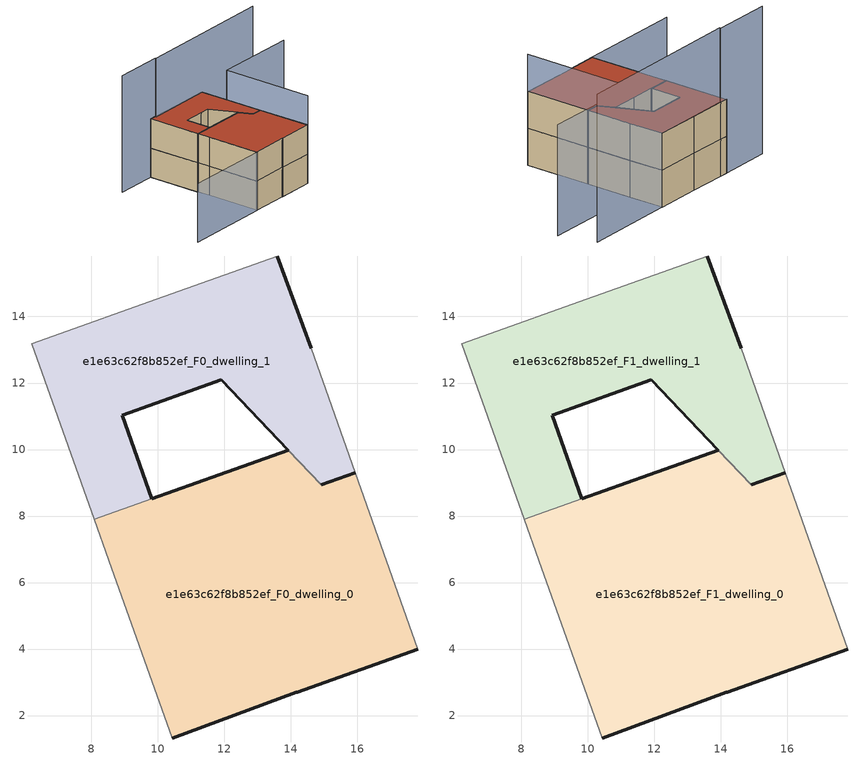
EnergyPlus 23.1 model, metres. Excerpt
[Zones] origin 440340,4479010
e1e63c62f8b852ef_F0_dwelling_0
 floor ground (EU_floor_Construction): 17.82,4 15.94,9.31 14.92,8.94 13.93,9.98 11.85,9.24 9.82,8.51 9.82,8.52 8.09,7.9 8.53,6.67 10.43,1.33 14.17,2.7 14.19,2.71 z0
 wall outside (EU_wall_Construction): 9.82,8.52 9.82,8.51 11.85,9.24 13.93,9.98 / 14.92,8.94 15.94,9.31 / 17.82,4 14.19,2.71 14.17,2.7 10.43,1.33 z0:3
 wall adiabatic (EU_wall_Construction): 10.43,1.33 8.53,6.67 8.09,7.9 / 15.94,9.31 17.82,4 z0:3
 wall to e1e63c62f8b852ef_F0_dwelling_1 (EU_wall_Construction): 8.09,7.9 9.82,8.52 / 13.93,9.98 14.92,8.94 z0:3
e1e63c62f8b852ef_F0_dwelling_1
 floor ground (EU_floor_Construction): 15.94,9.31 14.61,13.05 13.6,15.82 9.97,14.52 6.85,13.41 6.21,13.18 8.09,7.9 9.82,8.52 8.94,11.03 10.95,11.75 11.91,12.09 13.92,9.98 13.93,9.98 14.92,8.94 z0
 wall outside (EU_wall_Construction): 13.93,9.98 13.92,9.98 11.91,12.09 10.95,11.75 8.94,11.03 9.82,8.52 / 13.6,15.82 14.61,13.05 / 15.94,9.31 14.92,8.94 z0:3
 wall adiabatic (EU_wall_Construction): 8.09,7.9 6.21,13.18 6.85,13.41 9.97,14.52 13.6,15.82 / 14.61,13.05 15.94,9.31 z0:3
e1e63c62f8b852ef_F1_dwelling_0
 floor to e1e63c62f8b852ef_F0_dwelling_0 (EU_floor_Construction): 17.82,4 15.94,9.31 14.92,8.94 13.93,9.98 11.85,9.24 9.82,8.51 9.82,8.52 8.09,7.9 8.53,6.67 10.43,1.33 14.17,2.7 14.19,2.71 z3
 wall outside (EU_wall_Construction): 9.82,8.52 9.82,8.51 11.85,9.24 13.93,9.98 / 14.92,8.94 15.94,9.31 / 17.82,4 14.19,2.71 14.17,2.7 10.43,1.33 z3:6
 wall adiabatic (EU_wall_Construction): 10.43,1.33 8.53,6.67 8.09,7.9 / 15.94,9.31 17.82,4 z3:6
 wall to e1e63c62f8b852ef_F1_dwelling_1 (EU_wall_Construction): 8.09,7.9 9.82,8.52 / 13.93,9.98 14.92,8.94 z3:6
 roof outside (EU_roof_Construction): 15.94,9.31 17.82,4 14.19,2.71 14.17,2.7 10.43,1.33 8.53,6.67 8.09,7.9 9.82,8.52 9.82,8.51 11.85,9.24 13.93,9.98 14.92,8.94 z6
e1e63c62f8b852ef_F1_dwelling_1
 floor to e1e63c62f8b852ef_F0_dwelling_1 (EU_floor_Construction): 15.94,9.31 14.61,13.05 13.6,15.82 9.96,14.52 6.85,13.41 6.21,13.18 8.09,7.9 9.82,8.52 8.94,11.03 10.95,11.75 11.91,12.09 13.92,9.98 13.93,9.98 14.92,8.94 z3
 wall outside (EU_wall_Construction): 13.93,9.98 13.92,9.98 11.91,12.09 10.95,11.75 8.94,11.03 9.82,8.52 / 13.6,15.82 14.61,13.05 / 15.94,9.31 14.92,8.94 z3:6
 wall adiabatic (EU_wall_Construction): 8.09,7.9 6.21,13.18 6.85,13.41 9.97,14.52 13.6,15.82 / 14.61,13.05 15.94,9.31 z3:6
 roof outside (EU_roof_Construction): 13.6,15.82 14.61,13.05 15.94,9.31 14.92,8.94 13.93,9.98 13.92,9.98 11.91,12.09 10.95,11.75 8.94,11.03 9.82,8.52 8.09,7.9 6.21,13.18 6.85,13.41 9.97,14.52 z6
shading: 6.21,13.2 10.45,1.31 / 10.45,1.31 1.81,-1.77 z0:6; 17.82,4 14.61,13.04 / 14.61,13.04 22.91,16 z0:9; 6.85,13.41 2.08,11.68 / 21.08,18.52 6.9,13.3 z0:12
[Building]
EU S2 Campaign: North Axis=0; Terrain=City; Solar Distribution=FullExterior
[Site:Location]
Madrid: Latitude=40.5; Longitude=-3.5; Time Zone=1; Elevation=609
[SizingPeriod:WeatherFileDays]
AnnualSizingPeriod: Begin Month=1; Begin Day of Month=1; End Month=12; End Day of Month=31; Day of Week for Start Day=Monday; Use Weather File Daylight Saving Period=No; Use Weather File Rain and Snow Indicators=No
[MATERIAL]
EU_InternalMass_Material: Roughness=MediumRough; Thickness=0.1; Conductivity=1; Density=1800; Specific Heat=900; Thermal Absorptance=0.9; Solar Absorptance=0.7; Visible Absorptance=0.7
[MATERIAL:NOMASS] Roughness=MediumRough; Thermal Absorptance=0.9; Solar Absorptance=0.7; Visible Absorptance=0.7
Name | Thermal Resistance
EU_wall_NoMass | 0.459673
EU_roof_NoMass | 0.495815
EU_floor_NoMass | 0.788942
[CONSTRUCTION]
EU_wall_Construction: EU_wall_NoMass
EU_roof_Construction: EU_roof_NoMass
EU_floor_Construction: EU_floor_NoMass
EU_InternalMass_Construction: EU_InternalMass_Material
[ZONE] Type=1; Multiplier=1; Ceiling Height=autocalculate; Floor Area=autocalculate; Part of Total Floor Area=Yes
Name | Volume
e1e63c62f8b852ef_F0_dwelling_0 | 158.511
e1e63c62f8b852ef_F1_dwelling_0 | 158.51
e1e63c62f8b852ef_F0_dwelling_1; e1e63c62f8b852ef_F1_dwelling_1 | 107.674
[INTERNALMASS] Construction=EU_InternalMass_Construction
Name | Zone or ZoneList | Surface Area
e1e63c62f8b852ef_F0_dwelling_0_EU_InternalMass | e1e63c62f8b852ef_F0_dwelling_0 | 52.8368
e1e63c62f8b852ef_F0_dwelling_1_EU_InternalMass | e1e63c62f8b852ef_F0_dwelling_1 | 35.8913
e1e63c62f8b852ef_F1_dwelling_0_EU_InternalMass | e1e63c62f8b852ef_F1_dwelling_0 | 52.8368
e1e63c62f8b852ef_F1_dwelling_1_EU_InternalMass | e1e63c62f8b852ef_F1_dwelling_1 | 35.8913
[OTHEREQUIPMENT] Fuel Type=Electricity; Design Level Calculation Method=Watts/Area; Power per Zone Floor Area=1; Fraction Latent=0; Fraction Radiant=0; Fraction Lost=0; Carbon Dioxide Generation Rate=0; EndUse Subcategory=EU_Step8_InternalGains
Name | Zone or ZoneList or Space or SpaceList | Schedule
EU_Step8_InternalGain_e1e63c62f8b852ef_F0_dwelling_0_f000 | e1e63c62f8b852ef_F0_dwelling_0 | EU_Step8_GainSchedule_e1e63c62f8b852ef_F0_dwelling_0_f000
EU_Step8_InternalGain_e1e63c62f8b852ef_F0_dwelling_1_f000 | e1e63c62f8b852ef_F0_dwelling_1 | EU_Step8_GainSchedule_e1e63c62f8b852ef_F0_dwelling_1_f000
EU_Step8_InternalGain_e1e63c62f8b852ef_F1_dwelling_0_f000 | e1e63c62f8b852ef_F1_dwelling_0 | EU_Step8_GainSchedule_e1e63c62f8b852ef_F1_dwelling_0_f000
EU_Step8_InternalGain_e1e63c62f8b852ef_F1_dwelling_1_f000 | e1e63c62f8b852ef_F1_dwelling_1 | EU_Step8_GainSchedule_e1e63c62f8b852ef_F1_dwelling_1_f000
[ZONEVENTILATION:DESIGNFLOWRATE] Schedule=EU_AlwaysOn; Design Flow Rate Calculation Method=AirChanges/Hour; Air Changes per Hour=0.719161; Ventilation Type=Natural; Fan Pressure Rise=0; Fan Total Efficiency=1; Constant Term Coefficient=1; Temperature Term Coefficient=0; Velocity Term Coefficient=0; Velocity Squared Term Coefficient=0; Minimum Indoor Temperature=-100; Maximum Indoor Temperature=100; Delta Temperature=-100; Minimum Outdoor Temperature=-100; Maximum Outdoor Temperature=100; Maximum Wind Speed=40
Name | Zone or ZoneList or Space or SpaceList
EU_ConstantAir_e1e63c62f8b852ef_F0_dwelling_0 | e1e63c62f8b852ef_F0_dwelling_0
EU_ConstantAir_e1e63c62f8b852ef_F0_dwelling_1 | e1e63c62f8b852ef_F0_dwelling_1
EU_ConstantAir_e1e63c62f8b852ef_F1_dwelling_0 | e1e63c62f8b852ef_F1_dwelling_0
EU_ConstantAir_e1e63c62f8b852ef_F1_dwelling_1 | e1e63c62f8b852ef_F1_dwelling_1
[HVACTEMPLATE:THERMOSTAT] Constant Heating Setpoint=20; Constant Cooling Setpoint=50
EU_HeatOnly_e1e63c62f8b852ef_F0_dwelling_0; EU_HeatOnly_e1e63c62f8b852ef_F0_dwelling_1; EU_HeatOnly_e1e63c62f8b852ef_F1_dwelling_0; EU_HeatOnly_e1e63c62f8b852ef_F1_dwelling_1
[HVACTEMPLATE:ZONE:IDEALLOADSAIRSYSTEM] System Availability Schedule=EU_AlwaysOn; Maximum Heating Supply Air Temperature=50; Minimum Cooling Supply Air Temperature=13; Maximum Heating Supply Air Humidity Ratio=0.0156; Minimum Cooling Supply Air Humidity Ratio=0.0077; Heating Limit=NoLimit; Cooling Limit=NoLimit; Heating Availability Schedule=EU_AlwaysOn; Cooling Availability Schedule=EU_CoolingOff; Dehumidification Control Type=ConstantSensibleHeatRatio; Cooling Sensible Heat Ratio=0.7; Dehumidification Setpoint=60; Humidification Control Type=None; Humidification Setpoint=30; Outdoor Air Method=None; Outdoor Air Flow Rate per Person=0.00944; Outdoor Air Flow Rate per Zone Floor Area=0; Outdoor Air Flow Rate per Zone=0; Demand Controlled Ventilation Type=None; Outdoor Air Economizer Type=NoEconomizer; Heat Recovery Type=None; Sensible Heat Recovery Effectiveness=0.7; Latent Heat Recovery Effectiveness=0.65
Name | Template Thermostat
e1e63c62f8b852ef_F0_dwelling_0 | EU_HeatOnly_e1e63c62f8b852ef_F0_dwelling_0
e1e63c62f8b852ef_F0_dwelling_1 | EU_HeatOnly_e1e63c62f8b852ef_F0_dwelling_1
e1e63c62f8b852ef_F1_dwelling_0 | EU_HeatOnly_e1e63c62f8b852ef_F1_dwelling_0
e1e63c62f8b852ef_F1_dwelling_1 | EU_HeatOnly_e1e63c62f8b852ef_F1_dwelling_1
[SIZING:ZONE] Zone Cooling Design Supply Air Temperature Input Method=SupplyAirTemperature; Zone Cooling Design Supply Air Temperature=13; Zone Heating Design Supply Air Temperature Input Method=SupplyAirTemperature; Zone Heating Design Supply Air Temperature=50; Zone Cooling Design Supply Air Humidity Ratio=0.008; Zone Heating Design Supply Air Humidity Ratio=0.008; Cooling Design Air Flow Method=DesignDay; Cooling Design Air Flow Rate=0; Cooling Minimum Air Flow per Zone Floor Area=0.000762; Cooling Minimum Air Flow=0; Cooling Minimum Air Flow Fraction=0.2; Heating Design Air Flow Method=DesignDay; Heating Design Air Flow Rate=0; Heating Maximum Air Flow per Zone Floor Area=0.002032; Heating Maximum Air Flow=0.141576; Heating Maximum Air Flow Fraction=0.3; Account for Dedicated Outdoor Air System=No; Dedicated Outdoor Air System Control Strategy=NeutralSupplyAir; Dedicated Outdoor Air Low Setpoint Temperature for Design=autosize; Dedicated Outdoor Air High Setpoint Temperature for Design=autosize; Zone Load Sizing Method=Sensible Load Only No Latent Load; Zone Latent Cooling Design Supply Air Humidity Ratio Input Method=HumidityRatioDifference; Zone Cooling Design Supply Air Humidity Ratio Difference=0.005; Zone Latent Heating Design Supply Air Humidity Ratio Input Method=HumidityRatioDifference; Zone Humidification Design Supply Air Humidity Ratio Difference=0.005
e1e63c62f8b852ef_F0_dwelling_0; e1e63c62f8b852ef_F0_dwelling_1; e1e63c62f8b852ef_F1_dwelling_0; e1e63c62f8b852ef_F1_dwelling_1
[SCHEDULE:CONSTANT]
Name | Hourly Value
EU_AlwaysOn | 1
EU_CoolingOff | 0
[SCHEDULE:FILE] Column Number=1; Rows to Skip at Top=0; Number of Hours of Data=8760; Column Separator=Comma; Interpolate to Timestep=No; Minutes per Item=60; Adjust Schedule for Daylight Savings=Yes
Name | File
EU_Step8_GainSchedule_e1e63c62f8b852ef_F0_dwelling_0_f000 | ../../schedules/e1e63c62f8b852ef/e1e63c62f8b852ef_F0_dwelling_0_f000_gain.csv
EU_Step8_GainSchedule_e1e63c62f8b852ef_F0_dwelling_1_f000 | ../../schedules/e1e63c62f8b852ef/e1e63c62f8b852ef_F0_dwelling_1_f000_gain.csv
EU_Step8_GainSchedule_e1e63c62f8b852ef_F1_dwelling_0_f000 | ../../schedules/e1e63c62f8b852ef/e1e63c62f8b852ef_F1_dwelling_0_f000_gain.csv
EU_Step8_GainSchedule_e1e63c62f8b852ef_F1_dwelling_1_f000 | ../../schedules/e1e63c62f8b852ef/e1e63c62f8b852ef_F1_dwelling_1_f000_gain.csv
